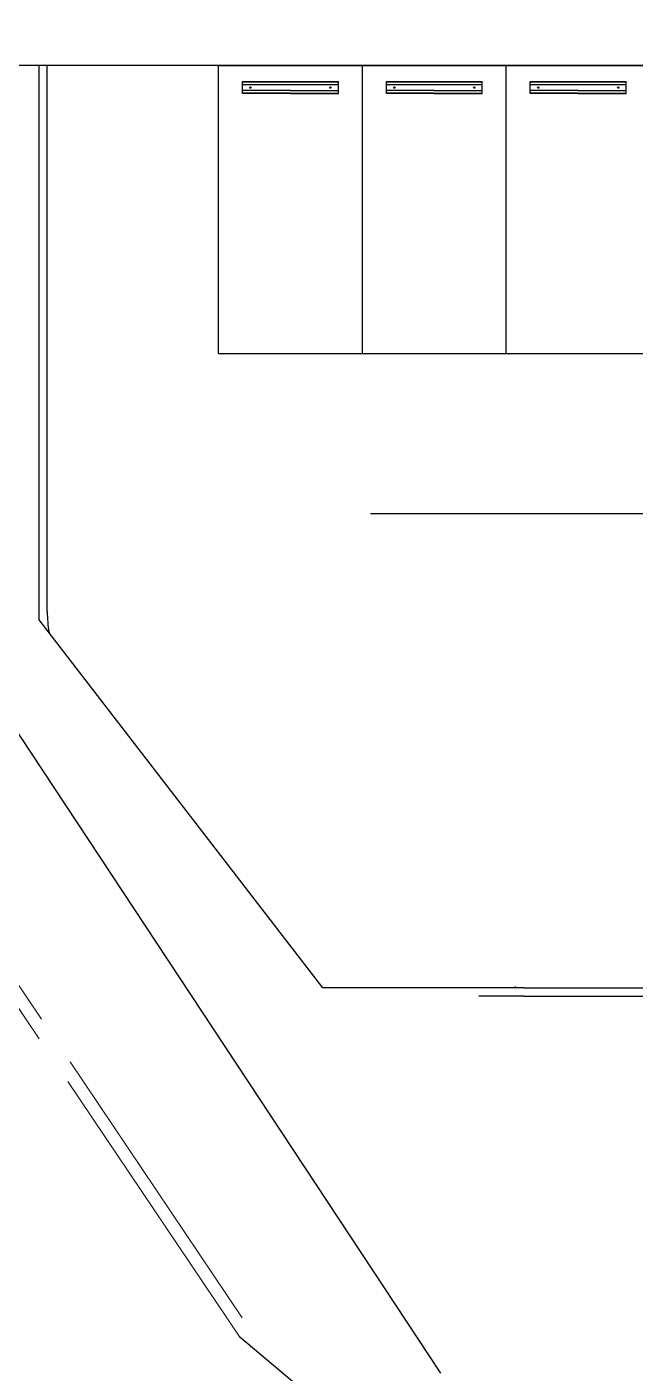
# Paper-space layout 'Layout1' of a CAD drawing. Header units: inches. Extents: x 0 to 35.9, y 0 to 23.6.
# Drawn here: x 4.279 to 5.757, y 16.742 to 20.017 of the extents above; entities that cross this region are included whole.
import ezdxf

# ---------------------------------------------------------------- set-up
doc = ezdxf.new("R2010")
doc.units = ezdxf.units.IN
doc.header["$MEASUREMENT"] = 0
doc.linetypes.add('CENTER2', pattern=[1.125, 0.75, -0.125, 0.125, -0.125])
doc.layers.get('0').update_dxf_attribs({"lineweight": 30})
doc.layers.add('C-SIDEWALK-CURB', color=92, linetype='Continuous')
doc.layers.add('REGULAR PARKING', color=90, linetype='Continuous')

psp = doc.layouts.get("Layout1")

# ---------------------------------------------------------------- linework, layer by layer
at = {"color": 7}
for p, q in [((8.2054, 19.9226, 0.0008), (3.1846, 19.9226, 0.0008)), ((3.1846, 19.9226, 0.0008), (5.284, 16.7423, 0.0008)), ((4.3083, 18.5748, 0.0008), (4.3083, 19.9226, 0.0008)), ((4.3282, 18.5947, 0.0008), (4.3282, 19.9226, 0.0008)), ((4.8026, 19.8546, 0.0008), (4.8026, 19.8837, 0.0008)), ((4.8026, 19.8837, 0.0008), (5.0359, 19.8837, 0.0008)), ((4.8026, 19.8829, 0.0008), (5.0359, 19.8829, 0.0008)), ((4.8026, 19.8764, 0.0008), (5.0359, 19.8764, 0.0008)), ((5.0359, 19.8546, 0.0008), (5.0359, 19.8837, 0.0008)), ((5.1526, 19.8546, 0.0008), (5.1526, 19.8837, 0.0008)), ((5.1526, 19.8837, 0.0008), (5.3859, 19.8837, 0.0008)), ((5.1526, 19.8829, 0.0008), (5.3859, 19.8829, 0.0008)), ((5.1526, 19.8764, 0.0008), (5.3859, 19.8764, 0.0008)), ((5.3859, 19.8546, 0.0008), (5.3859, 19.8837, 0.0008)), ((5.5026, 19.8546, 0.0008), (5.5026, 19.8837, 0.0008)), ((5.5026, 19.8837, 0.0008), (5.7359, 19.8837, 0.0008)), ((5.5026, 19.8829, 0.0008), (5.7359, 19.8829, 0.0008)), ((5.5026, 19.8764, 0.0008), (5.7359, 19.8764, 0.0008)), ((5.7359, 19.8546, 0.0008), (5.7359, 19.8837, 0.0008)), ((4.9192, 19.8618, 0.0008), (4.8026, 19.8618, 0.0008)), ((4.9192, 19.8554, 0.0008), (4.8026, 19.8554, 0.0008)), ((4.9192, 19.8546, 0.0008), (4.8026, 19.8546, 0.0008)), ((4.9192, 19.8618, 0.0008), (5.0359, 19.8618, 0.0008)), ((4.9192, 19.8554, 0.0008), (5.0359, 19.8554, 0.0008)), ((4.9192, 19.8546, 0.0008), (5.0359, 19.8546, 0.0008)), ((5.2692, 19.8618, 0.0008), (5.1526, 19.8618, 0.0008)), ((5.2692, 19.8554, 0.0008), (5.1526, 19.8554, 0.0008)), ((5.2692, 19.8546, 0.0008), (5.1526, 19.8546, 0.0008)), ((5.2692, 19.8618, 0.0008), (5.3859, 19.8618, 0.0008)), ((5.2692, 19.8554, 0.0008), (5.3859, 19.8554, 0.0008)), ((5.2692, 19.8546, 0.0008), (5.3859, 19.8546, 0.0008)), ((5.6192, 19.8618, 0.0008), (5.5026, 19.8618, 0.0008)), ((5.6192, 19.8554, 0.0008), (5.5026, 19.8554, 0.0008)), ((5.6192, 19.8546, 0.0008), (5.5026, 19.8546, 0.0008)), ((5.6192, 19.8618, 0.0008), (5.7359, 19.8618, 0.0008)), ((5.6192, 19.8554, 0.0008), (5.7359, 19.8554, 0.0008)), ((5.6192, 19.8546, 0.0008), (5.7359, 19.8546, 0.0008)), ((4.9981, 17.6791, 0.0008), (4.3083, 18.5748, 0.0008)), ((5.4669, 17.6824, 0.0008), (5.4669, 17.683, 0.0008)), ((5.4867, 17.6791, 0.0008), (4.9981, 17.6791, 0.0008)), ((5.4867, 17.6593, 0.0008), (5.3776, 17.6593, 0.0008)), ((5.4867, 17.6791, 0.0008), (5.979, 17.6791, 0.0008)), ((5.4867, 17.6593, 0.0008), (5.979, 17.6593, 0.0008))]:
    psp.add_line(p, q, dxfattribs=at)
for centre in [(4.822, 19.8691, 0.0008), (5.0165, 19.8691, 0.0008), (5.172, 19.8691, 0.0008), (5.3665, 19.8691, 0.0008), (5.522, 19.8691, 0.0008), (5.7165, 19.8691, 0.0008)]:
    psp.add_circle(centre, 0.00162, dxfattribs=at)
psp.add_arc((4.636, 18.5947, 0.0008), 0.3079, 180, 189.5715, dxfattribs=at)
at = {"layer": 'C-SIDEWALK-CURB', "color": 7}
for p, q in [((5.1141, 18.8331, 0.0008), (8.3111, 18.8331, 0.0008)), ((7.1191, 14.8826, -0.0251), (4.7966, 16.8293, -5.3638))]:
    psp.add_line(p, q, dxfattribs=at)
at = {"layer": 'C-SIDEWALK-CURB', "color": 7, "linetype": 'CENTER2', "lineweight": 0, "flags": 128}
for points, elevation in [([(4.7966, 16.8293), (2.7465, 19.8796), (2.2286, 21.5922), (2.1934, 21.9777)], -5.3638), ([(4.7966, 16.8293), (2.7465, 19.8796), (2.2286, 21.5922), (2.1934, 21.9777)], -5.3638), ([(4.8022, 16.8768), (2.7522, 19.9271), (2.2343, 21.6397), (2.2034, 21.9781)], -15.9495)]:
    psp.add_lwpolyline(points, dxfattribs=dict(at, elevation=elevation))
at = {"layer": 'REGULAR PARKING', "color": 7}
for p, q in [((4.7442, 19.2226, 0.0008), (4.7442, 19.9226, 0.0008)), ((4.7442, 19.9226, 0.0008), (5.0942, 19.9226, 0.0008)), ((5.0942, 19.2226, 0.0008), (5.0942, 19.9226, 0.0008)), ((5.0942, 19.9226, 0.0008), (5.4442, 19.9226, 0.0008)), ((5.0942, 19.2226, 0.0008), (5.0942, 19.9226, 0.0008)), ((5.4442, 19.2226, 0.0008), (5.4442, 19.9226, 0.0008)), ((5.4442, 19.2226, 0.0008), (5.4442, 19.9226, 0.0008)), ((5.4442, 19.9226, 0.0008), (5.7942, 19.9226, 0.0008)), ((4.7442, 19.2226, 0.0008), (5.0942, 19.2226, 0.0008)), ((5.0942, 19.2226, 0.0008), (5.4442, 19.2226, 0.0008)), ((5.4442, 19.2226, 0.0008), (5.7942, 19.2226, 0.0008))]:
    psp.add_line(p, q, dxfattribs=at)

doc.saveas('drawing.dxf')
